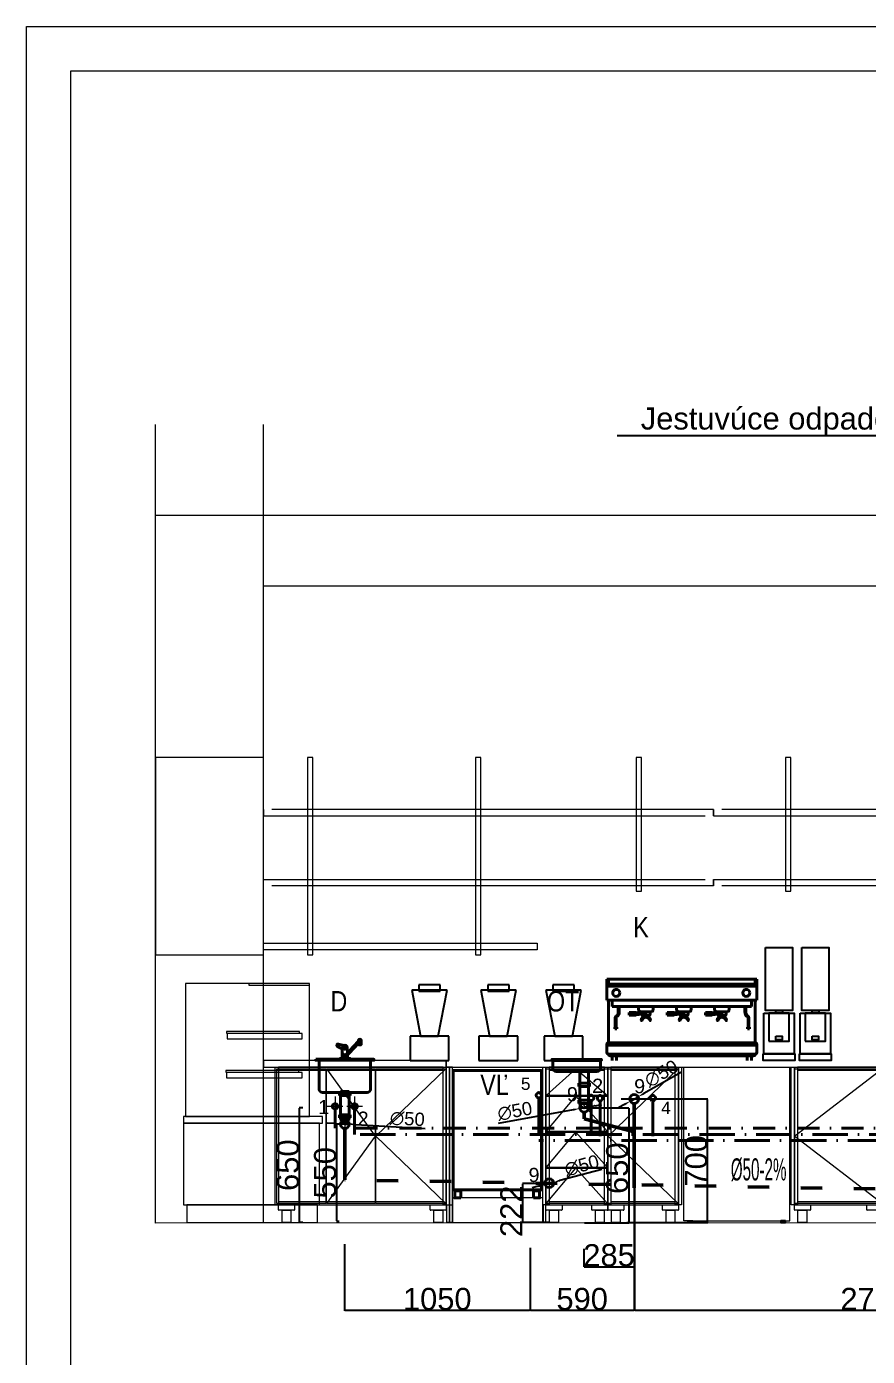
# Model space of a CAD drawing. Header units: millimetres. Extents: x 81329 to 439548, y 1718 to 95447.
# Drawn here: x 378201 to 382959, y 28357 to 35878 of the extents above; entities that cross this region are included whole.
import ezdxf
from ezdxf import colors
from ezdxf.entities.mleader import LeaderData, LeaderLine
from ezdxf.enums import TextEntityAlignment as Align
from ezdxf.math import Vec2, Vec3

# ---------------------------------------------------------------- set-up
doc = ezdxf.new("R2010")
doc.units = ezdxf.units.MM
doc.header["$LTSCALE"] = 100
for name, pattern in [('ACAD_ISO03W100', [30, 12, -18]), ('ACAD_ISO07W100', [3.5, 0.5, -3]), ('DASHED2', [9.525, 6.35, -3.175]), ('Čerchovaná 2mm', [3.2, 2, -0.6, 0, -0.6]), ('ČERCHOVANÁ2', [0.5, 0.25, -0.125, 0, -0.125])]:
    doc.linetypes.add(name, pattern=pattern)
doc.layers.add('00_BÚRANÉ', color=7, linetype='Continuous', lineweight=18, true_color=0xfcd703)
for name, color, linetype, lineweight in [('A-popisky-podhlad', 251, 'Continuous', 13), ('int-pohlad', 251, 'Continuous', 9), ('Interier-pohlad', 253, 'ACAD_ISO07W100', 15), ('voda', 170, 'Continuous', 20), ('zti', 24, 'Continuous', 30), ('ZTI-DPS-potrubi_studena_voda', 5, 'ČERCHOVANÁ2', 40), ('ZTI-DPS-potrubi_tepla_voda', 1, 'Čerchovaná 2mm', 40), ('ZTI-DPS-potrubi_zmakcena_voda', 92, 'Čerchovaná 2mm', 40)]:
    doc.layers.add(name, color=color, linetype=linetype, lineweight=lineweight)
for name, color, linetype in [('drez', 251, 'Continuous'), ('KOTY-ZTI', 234, 'Continuous'), ('Proyectado', 251, 'Continuous'), ('stavba-voda', 5, 'Continuous'), ('technologie', 5, 'Continuous')]:
    doc.layers.add(name, color=color, linetype=linetype)
doc.styles.add('_TCW_TXTSTY_3', font='arial.ttf', dxfattribs={"height": 95.833336})
doc.styles.add('ARIEL100', font='arial.ttf', dxfattribs={"height": 100})
doc.styles.get("Standard").update_dxf_attribs({"font": 'arial.ttf'})
doc.styles.add('ZT-popis', font='ARIALN.TTF', dxfattribs={"width": 0.6})
doc.styles.add('ZT-zariad.', font='ARIALN.TTF')
doc.dimstyles.new('ISO-25', dxfattribs={"dimtxt": 2.5, "dimasz": 2.5, "dimexe": 1.25, "dimexo": 0.625, "dimtad": 1, "dimtxsty": 'Standard', "dimcen": 2.5, "dimadec": 0, "dimazin": 0, "dimtfac": 1, "dimtmove": 0, "dimatfit": 3, "dimfxl": 1, "dimarcsym": 0})

# ---------------------------------------------------------------- blocks, each defined once
blk = doc.blocks.new('kava-3p')
at = {"layer": 'Proyectado', "color": 6, "lineweight": 40}
for p, q in [((15728.9, -5844.6), (14878.9, -5844.6)), ((14878.9, -5844.6), (14878.9, -5964.6)), ((14888.9, -5844.6), (14888.9, -5884.6)), ((15718.9, -5844.6), (15718.9, -5884.6)), ((15728.9, -5844.6), (15728.9, -5964.6)), ((15728.9, -5884.6), (14878.9, -5884.6)), ((15718.9, -5874.6), (14888.9, -5874.6)), ((15728.9, -5964.6), (14878.9, -5964.6)), ((14888.9, -5964.6), (14888.9, -6204.6)), ((14908.9, -5964.6), (14908.9, -5999.6)), ((15698.9, -5999.6), (14908.9, -5999.6)), ((14944.4, -5999.6), (14944.4, -6033.4)), ((14949.4, -5999.6), (14949.4, -6033.4)), ((15059.1, -5999.6), (15059.1, -6019.6)), ((15141.3, -5999.6), (15141.3, -6019.6)), ((15274.1, -5999.6), (15274.1, -6019.6)), ((15356.3, -5999.6), (15356.3, -6019.6)), ((15489.3, -5999.6), (15489.3, -6019.6)), ((15571.5, -5999.6), (15571.5, -6019.6)), ((15661, -5999.6), (15661, -6033.4)), ((15666, -5999.6), (15666, -6033.4)), ((15698.9, -5964.6), (15698.9, -5999.6)), ((15718.9, -5964.6), (15718.9, -6204.6)), ((14927.1, -6063.2), (14927.1, -6116.3)), ((14932.1, -6063.2), (14932.1, -6116.3)), ((15045.3, -6033), (15006.6, -6033)), ((15006.6, -6033), (15006.6, -6049)), ((15045.3, -6049), (15006.6, -6049)), ((15045.3, -6033), (15045.3, -6049)), ((15063, -6036), (15045.3, -6036)), ((15063, -6046), (15045.3, -6046)), ((15063, -6036), (15063, -6046)), ((15100.2, -6038), (15063, -6038)), ((15100.2, -6044), (15063, -6044)), ((15131.3, -6029.6), (15069.1, -6029.6)), ((15075.2, -6029.6), (15075.2, -6038)), ((15115.2, -6051.6), (15085.2, -6051.6)), ((15100.2, -6038), (15100.2, -6044)), ((15125.2, -6029.6), (15125.2, -6041.6)), ((15221.6, -6033), (15221.6, -6049)), ((15260.3, -6033), (15221.6, -6033)), ((15260.3, -6049), (15221.6, -6049)), ((15260.3, -6033), (15260.3, -6049)), ((15278, -6036), (15260.3, -6036)), ((15278, -6046), (15260.3, -6046)), ((15278, -6036), (15278, -6046)), ((15315.2, -6038), (15278, -6038)), ((15315.2, -6044), (15278, -6044)), ((15346.3, -6029.6), (15284.1, -6029.6)), ((15290.2, -6029.6), (15290.2, -6038)), ((15330.2, -6051.6), (15300.2, -6051.6)), ((15315.2, -6038), (15315.2, -6044)), ((15340.2, -6029.6), (15340.2, -6041.6)), ((15436.8, -6033), (15436.8, -6049)), ((15475.4, -6033), (15436.8, -6033)), ((15475.4, -6049), (15436.8, -6049)), ((15475.4, -6033), (15475.4, -6049)), ((15493.2, -6036), (15475.4, -6036)), ((15493.2, -6046), (15475.4, -6046)), ((15493.2, -6036), (15493.2, -6046)), ((15530.4, -6038), (15493.2, -6038)), ((15530.4, -6044), (15493.2, -6044)), ((15561.5, -6029.6), (15499.3, -6029.6)), ((15505.4, -6029.6), (15505.4, -6038)), ((15545.4, -6051.6), (15515.4, -6051.6)), ((15530.4, -6038), (15530.4, -6044)), ((15555.4, -6029.6), (15555.4, -6041.6)), ((15678.3, -6063.2), (15678.3, -6116.3)), ((15683.3, -6063.2), (15683.3, -6116.3)), ((14924.1, -6116.3), (14935.1, -6116.3)), ((14924.1, -6116.3), (14924.1, -6126.3)), ((14924.1, -6126.3), (14935.1, -6126.3)), ((14935.1, -6116.3), (14935.1, -6126.3)), ((15686.3, -6116.3), (15675.3, -6116.3)), ((15675.3, -6116.3), (15675.3, -6126.3)), ((15686.3, -6126.3), (15675.3, -6126.3)), ((15686.3, -6116.3), (15686.3, -6126.3)), ((14878.9, -6214.6), (14878.9, -6259.6)), ((15728.9, -6219.6), (14878.9, -6219.6)), ((15718.9, -6204.6), (14888.9, -6204.6)), ((15728.9, -6214.6), (15728.9, -6259.6)), ((15718.9, -6269.6), (14888.9, -6269.6)), ((14888.9, -6269.6), (14888.9, -6269.6)), ((15708.9, -6279.6), (14898.9, -6279.6)), ((14908.9, -6279.6), (14908.9, -6304.6)), ((14933.9, -6279.6), (14933.9, -6304.6)), ((15673.9, -6279.6), (15673.9, -6304.6)), ((15698.9, -6279.6), (15698.9, -6304.6)), ((15718.9, -6269.6), (15718.9, -6269.6))]:
    blk.add_line(p, q, dxfattribs=at)
for centre in [(14932.5, -5923.2), (15668.5, -5923.2)]:
    blk.add_circle(centre, 20, dxfattribs=at)
for centre, radius, start, end in [((14937.1, -6063.2), 10, 116.37292, 180), ((14937.1, -6063.2), 5, 116.37292, 180), ((15069.1, -6019.6), 10, 180, 270), ((15100.2, -6078.5), 27, 0, 180), ((15075.3, -6077.6), 2.2, 204.51785, 335.48215), ((15085.2, -6041.6), 10, 194.38324, 270), ((15100.2, -6084), 23.6, 13.44822, 166.55178), ((15115.2, -6041.6), 10, 270, 0), ((15125.2, -6077.6), 2.2, 204.51785, 335.48215), ((15131.3, -6019.6), 10, 270, 0), ((15284.1, -6019.6), 10, 180, 270), ((15315.2, -6078.5), 27, 0, 180), ((15290.2, -6077.6), 2.2, 204.51785, 335.48215), ((15300.2, -6041.6), 10, 194.38324, 270), ((15315.2, -6084), 23.6, 13.44822, 166.55178), ((15330.2, -6041.6), 10, 270, 0), ((15340.2, -6077.6), 2.2, 204.51785, 335.48215), ((15346.3, -6019.6), 10, 270, 0), ((15499.3, -6019.6), 10, 180, 270), ((15530.4, -6078.5), 27, 0, 180), ((15505.4, -6077.6), 2.2, 204.51785, 335.48215), ((15515.4, -6041.6), 10, 194.38324, 270), ((15530.4, -6084), 23.6, 13.44822, 166.55178), ((15545.4, -6041.6), 10, 270, 0), ((15555.4, -6077.6), 2.2, 204.51785, 335.48215), ((15561.5, -6019.6), 10, 270, 0), ((15673.3, -6063.2), 5, 0, 63.62708), ((15673.3, -6063.2), 10, 0, 63.62708), ((14888.9, -6214.6), 10, 90, 180), ((15718.9, -6214.6), 10, 0, 90), ((14888.9, -6259.6), 10, 180, 270), ((14898.9, -6269.6), 10, 180, 270), ((15708.9, -6269.6), 10, 270, 0), ((15718.9, -6259.6), 10, 270, 0)]:
    blk.add_arc(centre, radius, start, end, dxfattribs=at)
for points, knots in [([(14932.7, -6054.2), (14935.3, -6052.9), (14942.3, -6048.5), (14943.6, -6039.4), (14944.4, -6033.4)], [0.0057483, 0.0057483, 0.0057483, 0.0057483, 0.01417564, 0.03102843, 0.03102843, 0.03102843, 0.03102843]), ([(14934.9, -6058.7), (14942.2, -6055.1), (14947.3, -6046.6), (14948.9, -6037.1), (14949.1, -6035.6), (14949.3, -6034.1)], [0.0057483, 0.0057483, 0.0057483, 0.0057483, 0.02681551, 0.02681551, 0.03102843, 0.03102843, 0.03102843, 0.03102843]), ([(15675.5, -6058.7), (15668.2, -6055.1), (15663.1, -6046.6), (15661.5, -6037.1), (15661.3, -6035.6), (15661.1, -6034.1)], [0.0057483, 0.0057483, 0.0057483, 0.0057483, 0.02681551, 0.02681551, 0.03102843, 0.03102843, 0.03102843, 0.03102843]), ([(15677.7, -6054.2), (15675.1, -6052.9), (15668.1, -6048.5), (15666.9, -6039.4), (15666, -6033.4)], [0.0057483, 0.0057483, 0.0057483, 0.0057483, 0.01417564, 0.03102843, 0.03102843, 0.03102843, 0.03102843])]:
    blk.add_open_spline(points, degree=3, knots=knots, dxfattribs=at)
blk = doc.blocks.new('csc-mlyn')
at = {"layer": 'technologie', "color": 252, "lineweight": 25, "ltscale": 50}
for points in [[(-50.6, 425.2), (50.9, 425.2), (50.9, 188.1), (-50.6, 188.1)], [(-56.8, 178.5), (56.8, 178.5), (56.8, 24.1), (-56.8, 24.1)], [(-38, 72.4), (38, 72.4), (38, 178.5), (-38, 178.5)], [(-12.6, 188.1), (12.7, 188.1), (12.7, 178.5), (-12.6, 178.5)], [(-12.6, 91.4), (12.3, 91.4), (12.3, 76.9), (-12.6, 76.9)], [(-10, 76.9), (9.7, 76.9), (9.7, 72.4), (-10, 72.4)], [(-60, 24.1), (60, 24.1), (60, 0), (-60, 0)]]:
    blk.add_lwpolyline(points, close=True, dxfattribs=at)
blk = doc.blocks.new('drez-320-435-pohlad')
at = {"layer": 'int-pohlad', "color": 6, "lineweight": 40}
for p, q in [((-92.1, 111.8), (-92.1, 92.4)), ((-77.9, 111.8), (-77.9, 92.4)), ((3.3, 83.7), (36.4, 91.3)), ((41.3, 77.9), (10.9, 62.4)), ((-146, 0), (-146, -162.5)), ((-13.4, 71.9), (-15.3, 46.1)), ((-15.3, 46.1), (-15.2, 42.8)), ((-15, 41.6), (-15, 10)), ((13.4, 71.8), (15.3, 46.1)), ((15, 41.6), (15, 10)), ((15.3, 46.1), (15.2, 42.9)), ((146, 0), (146, -162.5)), ((126, -182.5), (-126, -182.5))]:
    blk.add_line(p, q, dxfattribs=at)
for points in [[(-92.1, 92.4), (-77.9, 92.4), (-77.9, 87.4), (-92.1, 87.4)], [(-77.9, 107.1), (0, 24.7), (0, 13.1), (-77.9, 96.1)], [(164.5, 5), (-164.5, 5), (-164.5, 0), (164.5, 0)], [(30, 10), (-30, 10), (-30, 5), (30, 5)]]:
    blk.add_lwpolyline(points, close=True, dxfattribs=at)
at = {"layer": 'int-pohlad', "color": 6, "linetype": 'DASHED2', "lineweight": 40, "ltscale": 10}
blk.add_lwpolyline([(30, -182.5), (-30, -182.5), (-30, -200.5), (30, -200.5)], close=True, dxfattribs=at)
at = {"layer": 'int-pohlad', "color": 6, "linetype": 'DASHED2', "lineweight": 40, "ltscale": 5}
for points in [[(-25, -308.4), (25, -308.4), (25, -177.5), (-25, -177.5)], [(30, -308.4), (-30, -308.4), (-30, -326.4), (30, -326.4)]]:
    blk.add_lwpolyline(points, close=True, dxfattribs=at)
at = {"layer": 'int-pohlad', "color": 6, "lineweight": 40}
blk.add_circle((0, 18.9), 5.81, dxfattribs=at)
for centre, radius, start, end in [((-85, 110.9), 7.16, 7.14535, 172.86751), ((-85, 112.7), 7.16, 187.13764, 352.85979), ((0, 70.6), 13.5, 5.16575, 174.82653), ((0, 70.5), 8.7, 359.99614, 179.99614), ((39.7, 84.9), 7.16, 117.14278, 282.86493), ((38, 84.3), 7.16, 297.13507, 102.85722), ((0, 45), 15.4, 188.09944, 352.15873), ((0, 70.5), 8.7, 180.00386, 0.00386), ((-126, -162.5), 20, 180, 270), ((126, -162.5), 20, 270, 0), ((0, -326.4), 25, 180, 0)]:
    blk.add_arc(centre, radius, start, end, dxfattribs=at)
blk = doc.blocks.new('voda-pohl')
at = {"layer": 'voda'}
for p, q in [((51238.5, 23925.8), (51150.3, 23925.8)), ((51194.4, 23980.7), (51194.4, 23873.9)), ((51349, 23925.8), (51260.7, 23925.8)), ((51304.9, 23980.7), (51304.9, 23873.9)), ((51249.6, 23879.8), (51249.6, 23773.1)), ((51205.5, 23824.9), (51293.7, 23824.9))]:
    blk.add_line(p, q, dxfattribs=at)
at = {"layer": 'voda', "lineweight": 20}
for centre, radius in [((51194.4, 23925.8), 15), ((51304.9, 23925.8), 15), ((51249.6, 23824.9), 25)]:
    blk.add_circle(centre, radius, dxfattribs=at)
blk = doc.blocks.new('pohlad-zapultie')
at = {"layer": 'Interier-pohlad', "ltscale": 50}
for p, q in [((968.3, -1760), (1244.3, -2141)), ((1644.3, -1760), (1248.3, -2141)), ((2212.3, -1910), (2379.4, -1760)), ((2379.4, -1760), (2558.3, -1910)), ((2958.3, -1760), (2562.3, -2141)), ((4114.3, -1760), (3618.3, -2141)), ((2212.3, -2114), (2379.4, -1914)), ((2379.4, -1914), (2558.3, -2114)), ((1244.3, -2141), (968.3, -2522)), ((1248.3, -2141), (1644.3, -2522)), ((2212.3, -2318), (2379.4, -2118)), ((2379.4, -2118), (2558.3, -2318)), ((2562.3, -2141), (2958.3, -2522)), ((3618.3, -2141), (4114.3, -2522)), ((2212.3, -2522), (2379.4, -2322)), ((2379.4, -2322), (2558.3, -2522))]:
    blk.add_line(p, q, dxfattribs=at)
for points in [[(0, 0), (0, -1116), (611.5, -1116), (611.5, 0)], [(861.5, 0), (861.5, -1116), (891.5, -1116), (891.5, 0)], [(2721.5, 0), (2721.5, -755), (2751.5, -755), (2751.5, 0)], [(3566.5, 0), (3566.5, -755), (3596.5, -755), (3596.5, 0)], [(611.5, -293), (611.5, -329), (3159, -329), (3159, -293)], [(3159, -293), (3159, -329), (5706.5, -329), (5706.5, -293)], [(3159, -689), (3159, -725), (611.5, -725), (611.5, -689)], [(5706.5, -689), (5706.5, -725), (3159, -725), (3159, -689)], [(2161.5, -1050), (2161.5, -1086), (611.5, -1086), (611.5, -1050)], [(171.5, -2030), (871.5, -2030), (871.5, -1277.6), (171.5, -1277.6)], [(528.1, -1287.6), (871.5, -1287.6), (871.5, -1277.6), (528.1, -1277.6)], [(1646.3, -1712), (611.5, -1712), (611.5, -1750), (1646.3, -1750)], [(6664.3, -1712), (1646.3, -1712), (1646.3, -1750), (6664.3, -1750)], [(398.8, -1778.6), (811.6, -1778.6), (811.6, -1768.6), (398.8, -1768.6)], [(402.4, -1810), (831.7, -1810), (831.7, -1780), (402.4, -1780)], [(1628.3, -1768), (1628.3, -1750), (696.3, -1750), (696.3, -1768)], [(1664.3, -1750), (1646.3, -1750), (1646.3, -2530), (1664.3, -2530)], [(1682.3, -1750), (1664.3, -1750), (1664.3, -2530), (1682.3, -2530)], [(2192.3, -1750), (2210.3, -1750), (2210.3, -2530), (2192.3, -2530)], [(2558.3, -1760), (2558.3, -1910), (2212.3, -1910), (2212.3, -1760)], [(2958.3, -1760), (2958.3, -2522), (2562.3, -2522), (2562.3, -1760)], [(2942.3, -1750), (2960.3, -1750), (2960.3, -2530), (2942.3, -2530)], [(2960.3, -1750), (2978.3, -1750), (2978.3, -2530), (2960.3, -2530)], [(3598.3, -1750), (3616.3, -1750), (3616.3, -2530), (3598.3, -2530)], [(3616.3, -1750), (3634.3, -1750), (3634.3, -2530), (3616.3, -2530)], [(4098.3, -1768), (4098.3, -1750), (3634.3, -1750), (3634.3, -1768)], [(2558.3, -1914), (2558.3, -2114), (2212.3, -2114), (2212.3, -1914)], [(946.3, -2030.1), (158.4, -2030), (158.4, -2068), (946.3, -2068.1)], [(2558.3, -2118), (2558.3, -2318), (2212.3, -2318), (2212.3, -2118)], [(2558.3, -2322), (2558.3, -2522), (2212.3, -2522), (2212.3, -2322)], [(1628.3, -2530), (1628.3, -2512), (696.3, -2512), (696.3, -2530)], [(1649.3, -2530), (1664.3, -2530), (1664.3, -2630), (1649.3, -2630)], [(1664.3, -2530), (1679.3, -2530), (1679.3, -2630), (1664.3, -2630)], [(2192.3, -2630), (2192.3, -2490), (1682.3, -2490), (1682.3, -2630)], [(2210.3, -2530), (2195.3, -2530), (2195.3, -2630), (2210.3, -2630)], [(4098.3, -2530), (4098.3, -2512), (3634.3, -2512), (3634.3, -2530)], [(2939.9, -2630), (2889.9, -2630), (2889.9, -2560), (2939.9, -2560)], [(3686.7, -2630), (3636.7, -2630), (3636.7, -2560), (3686.7, -2560)]]:
    blk.add_lwpolyline(points, close=True, dxfattribs=at)
for points, elevation in [([(1811.5, 0), (1811.5, -1116), (1841.5, -1116), (1841.5, 0)], -0.1), ([(402.4, -1558.6), (815.3, -1558.6), (815.3, -1548.6), (402.4, -1548.6)], 0), ([(406, -1590), (831.7, -1590), (831.7, -1560), (406, -1560)], 0), ([(678.3, -1750), (696.3, -1750), (696.3, -2530), (678.3, -2530)], 0), ([(964.3, -1760), (964.3, -2522), (688.3, -2522), (688.3, -1760)], 0), ([(1244.3, -1760), (1244.3, -2522), (968.3, -2522), (968.3, -1760)], 0), ([(1644.3, -1760), (1644.3, -2522), (1248.3, -2522), (1248.3, -1760)], 0), ([(1628.3, -1750), (1646.3, -1750), (1646.3, -2530), (1628.3, -2530)], 0), ([(2210.3, -1750), (2228.3, -1750), (2228.3, -2530), (2210.3, -2530)], 0), ([(2542.3, -1768), (2542.3, -1750), (2228.3, -1750), (2228.3, -1768)], 0), ([(2542.3, -1750), (2560.3, -1750), (2560.3, -2530), (2542.3, -2530)], 0), ([(2560.3, -1750), (2578.3, -1750), (2578.3, -2530), (2560.3, -2530)], 0), ([(2942.3, -1768), (2942.3, -1750), (2578.3, -1750), (2578.3, -1768)], 0), ([(4114.3, -1760), (4114.3, -2522), (3618.3, -2522), (3618.3, -1760)], 0), ([(928.4, -2068), (158.4, -2068), (158.4, -2530), (928.4, -2530)], 0), ([(918.4, -2530), (178.4, -2529), (178.4, -2629), (918.4, -2630)], 0), ([(2542.3, -2530), (2542.3, -2512), (2228.3, -2512), (2228.3, -2530)], 0), ([(2942.3, -2530), (2942.3, -2512), (2578.3, -2512), (2578.3, -2530)], 0), ([(766.7, -2630), (716.7, -2630), (716.7, -2560), (766.7, -2560)], 0), ([(1625.9, -2630), (1575.9, -2630), (1575.9, -2560), (1625.9, -2560)], 0), ([(2280.7, -2630), (2230.7, -2630), (2230.7, -2560), (2280.7, -2560)], 0), ([(2539.9, -2630), (2489.9, -2630), (2489.9, -2560), (2539.9, -2560)], 0), ([(2630.7, -2630), (2580.7, -2630), (2580.7, -2560), (2630.7, -2560)], 0)]:
    blk.add_lwpolyline(points, close=True, dxfattribs=dict(at, elevation=elevation))
at = {"layer": 'Interier-pohlad', "ltscale": 50, "elevation": 0}
for points in [[(787.2, -2530), (787.2, -2557, -0.414214), (784.2, -2560), (727.2, -2560), (699.3, -2560, -0.414214), (696.3, -2557), (696.3, -2530)], [(1646.3, -2530), (1646.3, -2557, -0.414214), (1643.3, -2560), (1586.3, -2560), (1558.4, -2560, -0.414214), (1555.4, -2557), (1555.4, -2530)], [(2301.2, -2530), (2301.2, -2557, -0.414214), (2298.2, -2560), (2241.2, -2560), (2213.3, -2560, -0.414214), (2210.3, -2557), (2210.3, -2530)], [(2560.3, -2530), (2560.3, -2557, -0.414214), (2557.3, -2560), (2500.3, -2560), (2472.4, -2560, -0.414214), (2469.4, -2557), (2469.4, -2530)], [(2651.2, -2530), (2651.2, -2557, -0.414214), (2648.2, -2560), (2591.2, -2560), (2563.3, -2560, -0.414214), (2560.3, -2557), (2560.3, -2530)]]:
    blk.add_lwpolyline(points, format="xyb", close=True, dxfattribs=at)
at = {"layer": 'Interier-pohlad', "ltscale": 50}
for points in [[(2960.3, -2530), (2960.3, -2557, -0.414214), (2957.3, -2560), (2900.3, -2560), (2872.4, -2560, -0.414214), (2869.4, -2557), (2869.4, -2530)], [(3707.2, -2530), (3707.2, -2557, -0.414214), (3704.2, -2560), (3647.2, -2560), (3619.3, -2560, -0.414214), (3616.3, -2557), (3616.3, -2530)], [(4116.3, -2530), (4116.3, -2557, -0.414214), (4113.3, -2560), (4056.3, -2560), (4028.4, -2560, -0.414214), (4025.4, -2557), (4025.4, -2530)]]:
    blk.add_lwpolyline(points, format="xyb", close=True, dxfattribs=at)
blk = doc.blocks.new('*D253')
at = {"layer": 'Defpoints', "color": 0, "transparency": 16777216}
for p in [(381617.7, 29800.6), (381661.3, 29825.1)]:
    blk.add_point(p, dxfattribs=at)
at = {"layer": 'zti', "color": 0, "lineweight": -2, "transparency": 16777216}
for p, q in [((381907.7, 29963.4), (381694, 29843.5)), ((381617.7, 29800.6), (381661.3, 29825.1)), ((381585, 29782.3), (381552.3, 29763.9))]:
    blk.add_line(p, q, dxfattribs=at)
at = {"layer": 'zti', "color": 0, "transparency": 16777216}
for points in [[(381581.9, 29787.7), (381588, 29776.8), (381617.7, 29800.6)], [(381690.9, 29848.9), (381697, 29838), (381661.3, 29825.1)]]:
    blk.add_solid(points, dxfattribs=at)
at = {"layer": 'zti', "color": 0, "lineweight": -2, "transparency": 16777216, "insert": (381792.8, 29956), "char_height": 75, "attachment_point": 5, "rotation": 29.29672}
blk.add_mtext('∅50', dxfattribs=at)
blk = doc.blocks.new('*D254')
at = {"layer": 'Defpoints', "color": 0, "transparency": 16777216}
for p in [(381564.1, 29812.9), (382054.7, 29812.9), (381597, 29113.2)]:
    blk.add_point(p, dxfattribs=at)
at = {"layer": 'KOTY-ZTI', "color": 0, "lineweight": -2, "transparency": 16777216}
for p, q in [((381564.8, 29812.9), (382056, 29812.9)), ((382054.7, 29115.7), (382054.7, 29810.4)), ((381597.6, 29113.2), (382056, 29113.2))]:
    blk.add_line(p, q, dxfattribs=at)
at = {"layer": 'KOTY-ZTI', "color": 0, "transparency": 16777216}
for points in [[(382054.3, 29810.4), (382055.1, 29810.4), (382054.7, 29812.9)], [(382054.3, 29115.7), (382055.1, 29115.7), (382054.7, 29113.2)]]:
    blk.add_solid(points, dxfattribs=at)
at = {"layer": 'KOTY-ZTI', "color": 0, "transparency": 16777216, "insert": (381990.3, 29463), "char_height": 125, "attachment_point": 5, "rotation": 90}
blk.add_mtext('700', dxfattribs=at)
blk = doc.blocks.new('*D261')
at = {"layer": 'Defpoints', "color": 0, "transparency": 16777216}
for p in [(381159.1, 29335.3, 0), (381007.5, 29113.2), (381158.3, 29113.2)]:
    blk.add_point(p, dxfattribs=at)
at = {"layer": 'KOTY-ZTI', "color": 0, "lineweight": -2, "transparency": 16777216}
for p, q in [((381158.5, 29335.3), (381006.3, 29335.3)), ((381007.5, 29332.8), (381007.5, 29115.7)), ((381157.7, 29113.2), (381006.3, 29113.2))]:
    blk.add_line(p, q, dxfattribs=at)
at = {"layer": 'KOTY-ZTI', "color": 0, "transparency": 16777216}
for points in [[(381007.1, 29332.8), (381007.9, 29332.8), (381007.5, 29335.3)], [(381007.1, 29115.7), (381007.9, 29115.7), (381007.5, 29113.2)]]:
    blk.add_solid(points, dxfattribs=at)
at = {"layer": 'KOTY-ZTI', "color": 0, "transparency": 16777216, "insert": (380944.1, 29177.4), "char_height": 125, "attachment_point": 5, "rotation": 90}
blk.add_mtext('222', dxfattribs=at)
blk = doc.blocks.new('*D262')
at = {"layer": 'Defpoints', "color": 0, "transparency": 16777216}
for p in [(381356.3, 29763.5), (381356.4, 29111.5, 0), (381608, 29111.5)]:
    blk.add_point(p, dxfattribs=at)
at = {"layer": 'KOTY-ZTI', "color": 0, "lineweight": -2, "transparency": 16777216}
for p, q in [((381356.9, 29763.5), (381609.2, 29763.5)), ((381608, 29761), (381608, 29114)), ((381357.1, 29111.5), (381609.2, 29111.5))]:
    blk.add_line(p, q, dxfattribs=at)
at = {"layer": 'KOTY-ZTI', "color": 0, "transparency": 16777216}
for points in [[(381607.6, 29761), (381608.4, 29761), (381608, 29763.5)], [(381607.6, 29114), (381608.4, 29114), (381608, 29111.5)]]:
    blk.add_solid(points, dxfattribs=at)
at = {"layer": 'KOTY-ZTI', "color": 0, "transparency": 16777216, "insert": (381543.5, 29421.2), "char_height": 125, "attachment_point": 5, "rotation": 90}
blk.add_mtext('650', dxfattribs=at)
blk = doc.blocks.new('*D263')
at = {"layer": 'Defpoints', "color": 0, "transparency": 16777216}
for p in [(379970.8, 29670.3), (379955, 29120.2), (379970.8, 29120.2)]:
    blk.add_point(p, dxfattribs=at)
at = {"layer": 'KOTY-ZTI', "color": 0, "lineweight": -2, "transparency": 16777216}
for p, q in [((379970.2, 29670.3), (379953.7, 29670.3)), ((379955, 29667.8), (379955, 29122.7)), ((379970.2, 29120.2), (379953.7, 29120.2))]:
    blk.add_line(p, q, dxfattribs=at)
at = {"layer": 'KOTY-ZTI', "color": 0, "transparency": 16777216}
for points in [[(379954.5, 29667.8), (379955.4, 29667.8), (379955, 29670.3)], [(379954.5, 29122.7), (379955.4, 29122.7), (379955, 29120.2)]]:
    blk.add_solid(points, dxfattribs=at)
at = {"layer": 'KOTY-ZTI', "color": 0, "transparency": 16777216, "insert": (379890.5, 29395.2), "char_height": 125, "attachment_point": 5, "rotation": 90}
blk.add_mtext('550', dxfattribs=at)
blk = doc.blocks.new('*D273')
at = {"layer": 'Defpoints', "color": 0, "transparency": 16777216}
for p in [(381640.5, 29311), (384360, 28981.3, 0), (381640.5, 28616.5)]:
    blk.add_point(p, dxfattribs=at)
at = {"layer": 'KOTY-ZTI', "color": 0, "lineweight": -2, "transparency": 16777216}
for p, q in [((381640.5, 29310.4), (381640.5, 28615.2)), ((384360, 28980.6), (384360, 28615.2)), ((384357.5, 28616.5), (381643, 28616.5))]:
    blk.add_line(p, q, dxfattribs=at)
at = {"layer": 'KOTY-ZTI', "color": 0, "transparency": 16777216}
for points in [[(381643, 28616.9), (381643, 28616), (381640.5, 28616.5)], [(384357.5, 28616.9), (384357.5, 28616), (384360, 28616.5)]]:
    blk.add_solid(points, dxfattribs=at)
at = {"layer": 'KOTY-ZTI', "color": 0, "transparency": 16777216, "insert": (383000.2, 28680.9), "char_height": 125, "attachment_point": 5}
blk.add_mtext('2720', dxfattribs=at)
blk = doc.blocks.new('*D274')
at = {"layer": 'Defpoints', "color": 0, "transparency": 16777216}
for p in [(381639.5, 29675.4), (381354.3, 28965.8), (381639.5, 28863.8)]:
    blk.add_point(p, dxfattribs=at)
at = {"layer": 'KOTY-ZTI', "color": 0, "lineweight": -2, "transparency": 16777216}
for p, q in [((381639.5, 29674.7), (381639.5, 28862.5)), ((381354.3, 28965.1), (381354.3, 28862.5)), ((381356.8, 28863.8), (381637, 28863.8))]:
    blk.add_line(p, q, dxfattribs=at)
at = {"layer": 'KOTY-ZTI', "color": 0, "transparency": 16777216}
for points in [[(381356.8, 28864.2), (381356.8, 28863.4), (381354.3, 28863.8)], [(381637, 28864.2), (381637, 28863.4), (381639.5, 28863.8)]]:
    blk.add_solid(points, dxfattribs=at)
at = {"layer": 'KOTY-ZTI', "color": 0, "transparency": 16777216, "insert": (381496.9, 28928.2), "char_height": 125, "attachment_point": 5}
blk.add_mtext('285', dxfattribs=at)
blk = doc.blocks.new('*D275')
at = {"layer": 'Defpoints', "color": 0, "transparency": 16777216}
for p in [(381639.5, 29675.4), (381049.9, 28970.9), (381049.9, 28616.5)]:
    blk.add_point(p, dxfattribs=at)
at = {"layer": 'KOTY-ZTI', "color": 0, "lineweight": -2, "transparency": 16777216}
for p, q in [((381639.5, 29674.7), (381639.5, 28615.2)), ((381049.9, 28970.3), (381049.9, 28615.2)), ((381637, 28616.5), (381052.4, 28616.5))]:
    blk.add_line(p, q, dxfattribs=at)
at = {"layer": 'KOTY-ZTI', "color": 0, "transparency": 16777216}
for points in [[(381052.4, 28616.9), (381052.4, 28616), (381049.9, 28616.5)], [(381637, 28616.9), (381637, 28616), (381639.5, 28616.5)]]:
    blk.add_solid(points, dxfattribs=at)
at = {"layer": 'KOTY-ZTI', "color": 0, "transparency": 16777216, "insert": (381344.7, 28680.9), "char_height": 125, "attachment_point": 5}
blk.add_mtext('590', dxfattribs=at)
blk = doc.blocks.new('*D260')
at = {"layer": 'Defpoints', "color": 0, "transparency": 16777216}
for p in [(379999.5, 28992.4), (381049.9, 28970.9), (379999.5, 28616.5)]:
    blk.add_point(p, dxfattribs=at)
at = {"layer": 'KOTY-ZTI', "color": 0, "lineweight": -2, "transparency": 16777216}
for p, q in [((379999.5, 28991.8), (379999.5, 28615.2)), ((381049.9, 28970.3), (381049.9, 28615.2)), ((381047.4, 28616.5), (380002, 28616.5))]:
    blk.add_line(p, q, dxfattribs=at)
at = {"layer": 'KOTY-ZTI', "color": 0, "transparency": 16777216}
for points in [[(380002, 28616.9), (380002, 28616), (379999.5, 28616.5)], [(381047.4, 28616.9), (381047.4, 28616), (381049.9, 28616.5)]]:
    blk.add_solid(points, dxfattribs=at)
at = {"layer": 'KOTY-ZTI', "color": 0, "transparency": 16777216, "insert": (380524.7, 28680.9), "char_height": 125, "attachment_point": 5}
blk.add_mtext('1050', dxfattribs=at)
blk = doc.blocks.new('*D278')
at = {"layer": 'Defpoints', "color": 0, "transparency": 16777216}
for p in [(379764.8, 29763.1), (379744.1, 29113.2), (379764.8, 29113.2)]:
    blk.add_point(p, dxfattribs=at)
at = {"layer": 'stavba-voda', "color": 0, "lineweight": -2, "transparency": 16777216}
for p, q in [((379764.2, 29763.1), (379742.9, 29763.1)), ((379744.1, 29760.6), (379744.1, 29115.7)), ((379764.2, 29113.2), (379742.9, 29113.2))]:
    blk.add_line(p, q, dxfattribs=at)
at = {"layer": 'stavba-voda', "color": 0, "transparency": 16777216}
for points in [[(379743.7, 29760.6), (379744.5, 29760.6), (379744.1, 29763.1)], [(379743.7, 29115.7), (379744.5, 29115.7), (379744.1, 29113.2)]]:
    blk.add_solid(points, dxfattribs=at)
at = {"layer": 'stavba-voda', "color": 0, "transparency": 16777216, "insert": (379679.7, 29438.2), "char_height": 125, "attachment_point": 5, "rotation": 90}
blk.add_mtext('650', dxfattribs=at)
blk = doc.blocks.new('*D281')
at = {"layer": 'Defpoints', "color": 0, "transparency": 16777216}
for p in [(379976.5, 29671.7), (380026.4, 29668.8)]:
    blk.add_point(p, dxfattribs=at)
at = {"layer": 'zti', "color": 0, "lineweight": -2, "transparency": 16777216}
for p, q in [((379939.1, 29673.9), (379901.6, 29676.1)), ((379976.5, 29671.7), (380026.4, 29668.8)), ((380456, 29643.8), (380063.9, 29666.6))]:
    blk.add_line(p, q, dxfattribs=at)
at = {"layer": 'zti', "color": 0, "transparency": 16777216}
for points in [[(379939.4, 29680.1), (379938.7, 29667.6), (379976.5, 29671.7)], [(380064.2, 29672.9), (380063.5, 29660.4), (380026.4, 29668.8)]]:
    blk.add_solid(points, dxfattribs=at)
at = {"layer": 'zti', "color": 0, "lineweight": -2, "transparency": 16777216, "insert": (380355.3, 29699.5), "char_height": 75, "attachment_point": 5, "rotation": 356.67467}
blk.add_mtext('∅50', dxfattribs=at)
blk = doc.blocks.new('*D282')
at = {"layer": 'Defpoints', "color": 0, "transparency": 16777216}
for p in [(381182.5, 29341.5), (381134.2, 29328.6)]:
    blk.add_point(p, dxfattribs=at)
at = {"layer": 'zti', "color": 0, "lineweight": -2, "transparency": 16777216}
for p, q in [((381455.4, 29414.5), (381218.7, 29351.2)), ((381134.2, 29328.6), (381182.5, 29341.5)), ((381097.9, 29318.9), (381061.7, 29309.2))]:
    blk.add_line(p, q, dxfattribs=at)
at = {"layer": 'zti', "color": 0, "transparency": 16777216}
for points in [[(381217.1, 29357.3), (381220.3, 29345.2), (381182.5, 29341.5)], [(381096.3, 29325), (381099.5, 29312.9), (381134.2, 29328.6)]]:
    blk.add_solid(points, dxfattribs=at)
at = {"layer": 'zti', "color": 0, "lineweight": -2, "transparency": 16777216, "insert": (381342.3, 29435.8), "char_height": 75, "attachment_point": 5, "rotation": 14.97346}
blk.add_mtext('∅50', dxfattribs=at)
blk = doc.blocks.new('*D284')
at = {"layer": 'Defpoints', "color": 0, "transparency": 16777216}
for p in [(381332.3, 29759), (381381.5, 29767.9)]:
    blk.add_point(p, dxfattribs=at)
at = {"layer": 'zti', "color": 0, "lineweight": -2, "transparency": 16777216}
for p, q in [((380870.3, 29676), (381295.4, 29752.4)), ((381381.5, 29767.9), (381332.3, 29759)), ((381418.4, 29774.5), (381455.4, 29781.1))]:
    blk.add_line(p, q, dxfattribs=at)
at = {"layer": 'zti', "color": 0, "transparency": 16777216}
for points in [[(381294.3, 29758.6), (381296.5, 29746.3), (381332.3, 29759)], [(381417.3, 29780.7), (381419.5, 29768.4), (381381.5, 29767.9)]]:
    blk.add_solid(points, dxfattribs=at)
at = {"layer": 'zti', "color": 0, "lineweight": -2, "transparency": 16777216, "insert": (380963.7, 29743.4), "char_height": 75, "attachment_point": 5, "rotation": 10.18652}
blk.add_mtext('∅50', dxfattribs=at)

msp = doc.modelspace()

# ---------------------------------------------------------------- linework, layer by layer
at = {"lineweight": 5}
for points in [[(399200.646, 21027.926), (378200.646, 21027.926), (378200.646, 35877.926), (399200.646, 35877.926)], [(398950.646, 21277.926), (378450.646, 21277.926), (378450.646, 35627.926), (398950.646, 35627.926)]]:
    msp.add_lwpolyline(points, close=True, dxfattribs=at)
at = {"color": 6, "linetype": 'DASHED2', "lineweight": 40, "ltscale": 5, "elevation": 0}
for points in [[(381330.676, 29787.743), (381380.676, 29787.743), (381380.676, 29977.378), (381330.676, 29977.378)], [(381385.676, 29901.378), (381325.676, 29901.378), (381325.676, 29883.378), (381385.676, 29883.378)], [(381385.676, 29805.743), (381325.676, 29805.743), (381325.676, 29787.743), (381385.676, 29787.743)]]:
    msp.add_lwpolyline(points, close=True, dxfattribs=at)
at = {"layer": '00_BÚRANÉ', "color": 252}
for p, q in [((381919.65, 29123.159, 0), (381919.65, 29993.159, 0)), ((382519.65, 29123.159, 0), (382519.65, 29993.159, 0)), ((381944.65, 29123.159, 0), (381919.65, 29123.159, 0)), ((381969.65, 29123.159, 0), (382494.65, 29123.159, 0)), ((382494.65, 29123.159, 0), (382519.65, 29123.159, 0))]:
    msp.add_line(p, q, dxfattribs=at)
at = {"layer": 'drez', "color": 6, "lineweight": 40}
msp.add_arc((381355.676, 29787.743, 0), 25, 180, 0, dxfattribs=at)
at = {"layer": 'int-pohlad', "color": 252}
for p, q in [((378929.375, 29111.027), (378929.375, 33627.027)), ((379540.85, 29111.027), (379540.85, 33627.027)), ((388402.504, 33113.159, 0), (378929.375, 33113.159)), ((388402.504, 32713.159, 0), (379540.85, 32713.159)), ((388402.504, 29112.987, 0), (378929.375, 29111.027))]:
    msp.add_line(p, q, dxfattribs=at)
at = {"layer": 'int-pohlad', "color": 6, "lineweight": 40}
for p, q in [((381178.438, 30031.159, 0), (381178.438, 29988.659, 0)), ((381178.438, 30031.159, 0), (381178.438, 29988.659, 0)), ((381178.438, 30031.159, 0), (381178.438, 29988.659, 0)), ((381178.438, 30031.159, 0), (381178.438, 29988.659, 0)), ((381448.438, 30031.159, 0), (381448.438, 29988.659, 0)), ((381448.438, 30031.159, 0), (381448.438, 29988.659, 0)), ((381448.438, 30031.159, 0), (381448.438, 29988.659, 0)), ((381448.438, 30031.159, 0), (381448.438, 29988.659, 0)), ((381198.438, 29968.659, 0), (381428.438, 29968.659, 0)), ((381428.438, 29968.659, 0), (381198.438, 29968.659, 0))]:
    msp.add_line(p, q, dxfattribs=at)
at = {"layer": 'int-pohlad', "color": 6, "lineweight": 40, "elevation": 0}
for points in [[(381173.438, 30036.159), (381453.438, 30036.159), (381453.438, 30031.159), (381173.438, 30031.159)], [(381453.438, 30036.159), (381173.438, 30036.159), (381173.438, 30031.159), (381453.438, 30031.159)]]:
    msp.add_lwpolyline(points, close=True, dxfattribs=at)
at = {"layer": 'int-pohlad', "color": 6, "lineweight": 40}
for centre, start, end in [((381198.438, 29988.659, 0), 180, 270), ((381198.438, 29988.659, 0), 180, 270), ((381428.438, 29988.659, 0), 270, 0), ((381428.438, 29988.659, 0), 270, 0)]:
    msp.add_arc(centre, 20, start, end, dxfattribs=at)
at = {"layer": 'stavba-voda'}
msp.add_solid([(381118.505, 29848.943, 0), (381122.501, 29842.013, 0), (381099.712, 29833.488, 0)], dxfattribs=at)
at = {"layer": 'technologie', "color": 252, "linetype": 'DASHED2', "ltscale": 5, "elevation": 0}
for points in [[(380430.661, 30167.159), (380530.661, 30167.159), (380580.661, 30428.872), (380380.661, 30428.872)], [(380820.868, 30167.159), (380920.868, 30167.159), (380970.868, 30428.872), (380770.868, 30428.872)], [(381189.317, 30167.159), (381289.317, 30167.159), (381339.317, 30428.872), (381139.317, 30428.872)], [(380590.661, 30167.159), (380370.661, 30167.159), (380370.661, 30031.159), (380590.661, 30031.159)], [(380980.868, 30167.159), (380760.868, 30167.159), (380760.868, 30031.159), (380980.868, 30031.159)], [(381349.317, 30167.159), (381129.317, 30167.159), (381129.317, 30031.159), (381349.317, 30031.159)]]:
    msp.add_lwpolyline(points, close=True, dxfattribs=at)
at = {"layer": 'technologie', "color": 252, "linetype": 'DASHED2', "ltscale": 10, "elevation": 0}
for points in [[(380540.661, 30458.13), (380420.661, 30458.13), (380420.661, 30422.13), (380540.661, 30422.13)], [(380930.868, 30458.13), (380810.868, 30458.13), (380810.868, 30422.13), (380930.868, 30422.13)], [(381299.317, 30458.13), (381179.317, 30458.13), (381179.317, 30422.13), (381299.317, 30422.13)]]:
    msp.add_lwpolyline(points, close=True, dxfattribs=at)
at = {"layer": 'technologie', "color": 6, "lineweight": 40, "elevation": 0}
for points in [[(380613.766, 29298.163), (381113.766, 29298.163), (381113.766, 29973.163), (380613.766, 29973.163)], [(380658.766, 29253.163), (380623.766, 29253.163), (380623.766, 29293.163), (380658.766, 29293.163)], [(381068.766, 29253.163), (381103.766, 29253.163), (381103.766, 29293.163), (381068.766, 29293.163)]]:
    msp.add_lwpolyline(points, close=True, dxfattribs=at)
at = {"layer": 'technologie', "color": 252, "elevation": 0}
for points in [[(381944.65, 29123.159), (381969.65, 29123.159), (381969.65, 29113.159), (381944.65, 29113.159)], [(382494.65, 29123.159), (382469.65, 29123.159), (382469.65, 29113.159), (382494.65, 29113.159)]]:
    msp.add_lwpolyline(points, close=True, dxfattribs=at)
at = {"layer": 'voda', "lineweight": 40}
msp.add_circle((379946.232, 29771.15, 0), 15, dxfattribs=at)
at = {"layer": 'voda', "color": 1, "lineweight": 40}
msp.add_circle((380056.714, 29771.15, 0), 15, dxfattribs=at)
at = {"layer": 'zti', "linetype": 'ACAD_ISO03W100', "lineweight": 50}
for p, q in [((381639.465, 29787.871, 0), (381639.465, 29311.011, 0)), ((381356.301, 29738.464, 0), (381356.301, 29701.3, 0)), ((380001.473, 29645.256, 0), (380001.525, 29355.574, 0)), ((381356.301, 29701.3, 0), (381639.465, 29626.37, 0))]:
    msp.add_line(p, q, dxfattribs=at)
at = {"layer": 'zti', "linetype": 'ACAD_ISO03W100', "lineweight": 50, "ltscale": 0.1}
msp.add_line((383902.107, 29288.158, 0), (380001.525, 29355.574, 0), dxfattribs=at)
at = {"layer": 'zti', "lineweight": 40}
for centre in [(381356.301, 29763.464, 0), (381639.465, 29812.871, 0), (380001.473, 29670.256, 0), (381158.307, 29336.622, 0)]:
    msp.add_circle(centre, 25, dxfattribs=at)
at = {"layer": 'ZTI-DPS-potrubi_studena_voda', "ltscale": 5}
for p, q in [((379946.228, 29646.902, 0), (379946.232, 29749.15, 0)), ((386938.567, 29646.65, 0), (379946.228, 29646.902, 0))]:
    msp.add_line(p, q, dxfattribs=at)
at = {"layer": 'ZTI-DPS-potrubi_tepla_voda'}
for p, q in [((381395.642, 29802.196, 0), (381395.642, 29612.642, 0)), ((380056.714, 29612.642, 0), (380056.714, 29748.604, 0)), ((386689.869, 29612.642, 0), (380056.714, 29612.642, 0))]:
    msp.add_line(p, q, dxfattribs=at)
msp.add_circle((381395.643, 29818.747, 0), 15, dxfattribs=at)
at = {"layer": 'ZTI-DPS-potrubi_zmakcena_voda'}
for p, q in [((381099.709, 29819.392, 0), (381099.656, 29578.449, 0)), ((381445.643, 29802.196, 0), (381445.613, 29578.35, 0)), ((381744.853, 29802.196, 0), (381744.851, 29578.31, 0)), ((386888.531, 29577.645, 0), (381099.656, 29578.449, 0))]:
    msp.add_line(p, q, dxfattribs=at)
at = {"layer": 'ZTI-DPS-potrubi_zmakcena_voda', "lineweight": 40}
for centre in [(381099.712, 29833.488, 0), (381445.643, 29817.196, 0), (381744.853, 29817.196, 0)]:
    msp.add_circle(centre, 15, dxfattribs=at)

# ---------------------------------------------------------------- block references
at = {"layer": 'drez', "xscale": -1}
msp.add_blockref('drez-320-435-pohlad', (380001.507, 30032.165, 0), dxfattribs=at)
at = {"layer": 'Interier-pohlad', "color": 252}
msp.add_blockref('pohlad-zapultie', (378929.375, 31743.159, 0), dxfattribs=at)
at = {"layer": 'technologie', "color": 252, "xscale": 1.5, "yscale": 1.5, "zscale": 1.5}
for p in [(382458.755, 30031.159, 0), (382664.221, 30031.159, 0)]:
    msp.add_blockref('csc-mlyn', p, dxfattribs=at)
at = {"layer": 'technologie', "linetype": 'DASHED2', "ltscale": 5}
msp.add_blockref('kava-3p', (366604.925, 36335.716, 0), dxfattribs=at)
at = {"layer": 'voda', "xscale": -1}
msp.add_blockref('voda-pohl', (431251.087, 5845.381, 0), dxfattribs=at)

# ---------------------------------------------------------------- texts
at = {"layer": 'voda', "color": 92, "style": '_TCW_TXTSTY_3'}
for s, p in [('5', (380997.982, 29933.797, 0)), ('4', (381791.533, 29797.186, 0))]:
    msp.add_text(s, height=70, dxfattribs=at).set_placement(p, align=Align.TOP_LEFT)
at = {"layer": 'voda', "style": 'ARIEL100'}
for s, p in [('2', (381401.062, 29927.432, 0)), ('1', (379850.639, 29806.884, 0)), ('2', (380074.126, 29741.171, 0))]:
    msp.add_text(s, height=80, dxfattribs=at).set_placement(p, align=Align.TOP_LEFT)
at = {"layer": 'zti', "color": 6, "style": 'ZT-zariad.'}
for s, p in [('K', (381633.624, 30784.508, 0)), ('D', (379920.197, 30365.436, 0)), ('OT', (381145.492, 30365.436, 0)), ('VĽ', (380768.153, 29893.078, 0))]:
    msp.add_text(s, height=115.2, dxfattribs=at).set_placement(p, align=Align.MIDDLE_LEFT)
at = {"layer": 'zti', "style": 'ARIEL100'}
for p in [(381258.319, 29879.513, 0), (381638.876, 29925.1, 0), (381041.137, 29423.13, 0)]:
    msp.add_text('9', height=80, dxfattribs=at).set_placement(p, align=Align.TOP_LEFT)
at = {"layer": 'zti', "style": 'ZT-popis', "width": 0.6}
msp.add_text('%%C50-2%%%', height=125, dxfattribs=at).set_placement((382185.66, 29314.349, 0), align=Align.BOTTOM_LEFT)

# ---------------------------------------------------------------- dimensions: what is measured, and where the dimension line sits
at = {"layer": 'KOTY-ZTI'}
for base, p1, p2, text, picture, middle in [((382054.7, 29812.871, 0), (381596.966, 29113.159, 0), (381564.139, 29812.871, 0), '700', '*D254', (381990.254, 29463.015, 0)), ((379954.959, 29120.207, 0), (379970.811, 29670.256, 0), (379970.811, 29120.207, 0), '550', '*D263', (379890.512, 29395.232, 0))]:
    dim = msp.add_linear_dim(base=base, p1=p1, p2=p2, angle=90, text=text, dimstyle='ISO-25', override={"dimtxt": 125, "dimrnd": 1}, dxfattribs=at)
    dim.commit()
    dim.dimension.update_dxf_attribs({"geometry": picture, "text_midpoint": middle})
dim = msp.add_linear_dim(base=(381607.973, 29111.529, 0), p1=(381356.301, 29763.464, 0), p2=(381356.436, 29111.529, 0), angle=90, text='650', dimstyle='ISO-25', override={"dimtxt": 125, "dimrnd": 1}, dxfattribs=at)
dim.commit()
dim.dimension.update_dxf_attribs({"geometry": '*D262', "text_midpoint": (381607.973, 29421.158, 0), "dimtype": 160})
for base, p1, p2, override, picture, middle in [((381049.905, 28616.464, 0), (381639.465, 29675.364, 0), (381049.905, 28970.894, 0), {"dimtxt": 125, "dimrnd": 1, "dimtmove": 1}, '*D275', (381344.685, 28680.91, 0)), ((381639.465, 28863.771, 0), (381354.301, 28965.771, 0), (381639.465, 29675.364, 0), {"dimtxt": 125, "dimrnd": 1}, '*D274', (381496.883, 28928.218, 0)), ((381640.465, 28616.464, 0), (384359.986, 28981.253, 0), (381640.465, 29311.011, 0), {"dimtxt": 125, "dimrnd": 1}, '*D273', (383000.226, 28680.91, 0))]:
    dim = msp.add_linear_dim(base=base, p1=p1, p2=p2, dimstyle='ISO-25', override=override, dxfattribs=at)
    dim.commit()
    dim.dimension.update_dxf_attribs({"geometry": picture, "text_midpoint": middle})
dim = msp.add_linear_dim(base=(381007.515, 29113.163, 0), p1=(381159.127, 29335.262, 0), p2=(381158.307, 29113.163, 0), angle=90, dimstyle='ISO-25', override={"dimtxt": 125, "dimrnd": 1}, dxfattribs=at)
dim.commit()
dim.dimension.update_dxf_attribs({"geometry": '*D261', "text_midpoint": (381007.515, 29177.428, 0), "dimtype": 160})
dim = msp.add_linear_dim(base=(379999.513, 28616.464, 0), p1=(381049.905, 28970.894, 0), p2=(379999.513, 28992.429, 0), text='1050', dimstyle='ISO-25', override={"dimtxt": 125, "dimrnd": 1, "dimtmove": 1}, dxfattribs=at)
dim.commit()
dim.dimension.update_dxf_attribs({"geometry": '*D260', "text_midpoint": (380524.709, 28680.91, 0)})
at = {"layer": 'stavba-voda'}
dim = msp.add_linear_dim(base=(379744.127, 29113.159, 0), p1=(379764.783, 29763.144, 0), p2=(379764.783, 29113.159, 0), angle=90, text='650', dimstyle='ISO-25', override={"dimtxt": 125}, dxfattribs=at)
dim.commit()
dim.dimension.update_dxf_attribs({"geometry": '*D278', "text_midpoint": (379679.681, 29438.152, 0)})
at = {"layer": 'zti', "lineweight": -2}
for p1, p2, picture, middle in [((381617.663, 29800.637, 0), (381661.267, 29825.104, 0), '*D253', (381792.816, 29955.98, 0)), ((381134.155, 29328.612, 0), (381182.458, 29341.53, 0), '*D282', (381355.152, 29387.718, 0))]:
    dim = msp.add_diameter_dim_2p(p1=p1, p2=p2, dimstyle='ISO-25', override={"dimscale": 15, "dimtxt": 5}, dxfattribs=at)
    dim.commit()
    dim.dimension.update_dxf_attribs({"geometry": picture, "text_midpoint": middle})
for p1, p2, picture, middle in [((381381.532, 29767.885, 0), (381332.32, 29759.042, 0), '*D284', (380972.464, 29694.381, 0)), ((379976.515, 29671.707, 0), (380026.431, 29668.806, 0), '*D281', (380352.407, 29649.866, 0))]:
    dim = msp.add_diameter_dim_2p(p1=p1, p2=p2, dimstyle='ISO-25', override={"dimscale": 15, "dimtxt": 5}, dxfattribs=at)
    dim.commit()
    dim.dimension.update_dxf_attribs({"geometry": picture, "text_midpoint": middle, "dimtype": 163})

# ---------------------------------------------------------------- leaders
at = {"layer": 'A-popisky-podhlad', "lineweight": 13, "ltscale": 0.18}
ml = msp.add_multileader_mtext('Standard', dxfattribs=at)
ml.set_content('Jestuvúce odpadové potrubie 110mm\\Pv priestore zo stropu', color=256)
ml.set_leader_properties()
ml.build(insert=Vec2(0, 0))
ml.multileader.update_dxf_attribs({"text_right_attachment_type": 6, "dogleg_length": 0.36, "arrow_head_size": 80})
ctx = ml.context
ctx.base_point, ctx.char_height, ctx.arrow_head_size, ctx.plane_origin = Vec3(381689.857, 33644.09, 0), 125, 80, Vec3(384930.785, 32550.919, 0)
ctx.right_attachment, ctx.text_align_type = 6, 2
notes = []
notes.append((ctx, [(1, (1, 1, 0), (384590.533, 33564.239, 0), (-1, 0), 0.36, [(0, [(384776.382, 32882.067, 0)], 0, [])])]))
ctx.mtext.insert, ctx.mtext.alignment, ctx.mtext.flow_direction = Vec3(384588.173, 33723.942, 0), 3, 5
for ctx, leaders in notes:
    for number, flags, end, landing, length, lines in leaders:
        leader = LeaderData()
        leader.index, (leader.has_last_leader_line, leader.has_dogleg_vector, leader.attachment_direction) = number, flags
        leader.last_leader_point, leader.dogleg_vector, leader.dogleg_length = Vec3(end), Vec3(landing), length
        for number, points, colour, breaks in lines:
            line = LeaderLine()
            line.index, line.vertices, line.color, line.breaks = number, Vec3.list(points), colors.encode_raw_color(colour), breaks
            leader.lines.append(line)
        ctx.leaders.append(leader)

doc.saveas('drawing.dxf')
